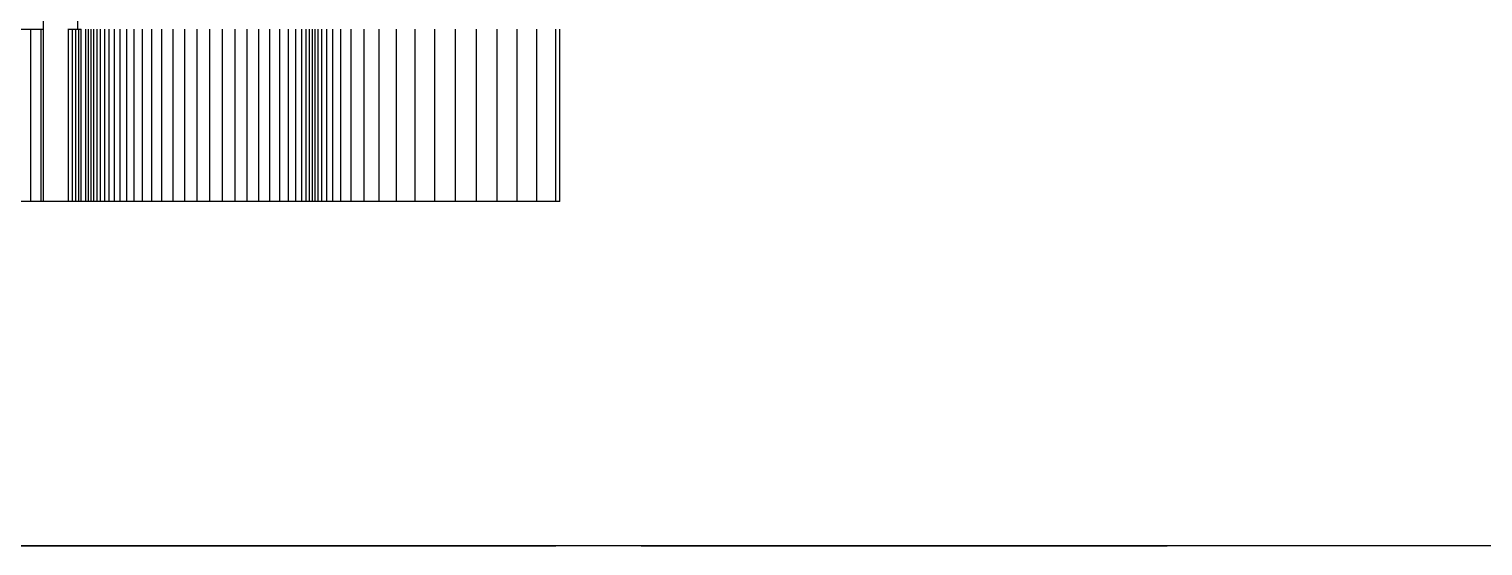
# Model space of a CAD drawing. Extents: x -20.4 to 13.4, y -9.4 to 9.8.
# Drawn here: x -8.34 to 0.1, y -9.38 to -6.38 of the extents above; entities that cross this region are included whole.
import ezdxf

# ---------------------------------------------------------------- set-up
doc = ezdxf.new("R2010")
doc.units = 0
doc.layers.get('0').update_dxf_attribs({"linetype": 'CONTINUOUS'})

msp = doc.modelspace()

# ---------------------------------------------------------------- linework, layer by layer
for p, q in [((-8.2598, -6.375), (-8.2598, -5.525)), ((-8.0598, -6.375), (-8.0598, -5.525)), ((-8.4052, -6.375), (-8.3334, -6.375)), ((-8.3334, -6.375), (-8.2724, -6.375)), ((-8.3334, -7.375), (-8.3334, -6.375)), ((-8.2724, -6.375), (-8.2598, -6.375)), ((-8.2724, -7.375), (-8.2724, -6.375)), ((-8.2598, -7.375), (-8.2598, -6.375)), ((-8.1176, -6.375), (-8.1142, -6.375)), ((-8.1142, -6.375), (-8.0906, -6.375)), ((-8.1142, -7.375), (-8.1142, -6.375)), ((-8.0906, -6.375), (-8.0711, -6.375)), ((-8.0906, -7.375), (-8.0906, -6.375)), ((-8.0711, -7.375), (-8.0711, -6.375)), ((-8.0711, -6.375), (-8.0598, -6.375)), ((-8.0598, -6.375), (-8.0547, -6.375)), ((-8.0547, -6.375), (-8.0402, -6.375)), ((-8.0547, -7.375), (-8.0547, -6.375)), ((-8.0402, -7.375), (-8.0402, -6.375)), ((-8.0127, -7.375), (-8.0127, -6.375)), ((-7.9984, -7.375), (-7.9984, -6.375)), ((-7.9831, -7.375), (-7.9831, -6.375)), ((-7.9665, -7.375), (-7.9665, -6.375)), ((-7.9481, -7.375), (-7.9481, -6.375)), ((-7.9274, -7.375), (-7.9274, -6.375)), ((-7.9041, -7.375), (-7.9041, -6.375)), ((-7.8778, -7.375), (-7.8778, -6.375)), ((-7.8479, -7.375), (-7.8479, -6.375)), ((-7.8141, -7.375), (-7.8141, -6.375)), ((-7.7759, -7.375), (-7.7759, -6.375)), ((-7.733, -7.375), (-7.733, -6.375)), ((-7.6849, -7.375), (-7.6849, -6.375)), ((-7.6311, -7.375), (-7.6311, -6.375)), ((-7.5715, -7.375), (-7.5715, -6.375)), ((-7.5067, -7.375), (-7.5067, -6.375)), ((-7.4379, -7.375), (-7.4379, -6.375)), ((-7.3663, -7.375), (-7.3663, -6.375)), ((-7.2932, -7.375), (-7.2932, -6.375)), ((-7.2197, -7.375), (-7.2197, -6.375)), ((-7.147, -7.375), (-7.147, -6.375)), ((-7.0762, -7.375), (-7.0762, -6.375)), ((-7.0087, -7.375), (-7.0087, -6.375)), ((-6.9455, -7.375), (-6.9455, -6.375)), ((-6.8879, -7.375), (-6.8879, -6.375)), ((-6.8371, -7.375), (-6.8371, -6.375)), ((-6.7942, -7.375), (-6.7942, -6.375)), ((-6.7604, -7.375), (-6.7604, -6.375)), ((-6.7345, -7.375), (-6.7345, -6.375)), ((-6.7142, -7.375), (-6.7142, -6.375)), ((-6.6973, -7.375), (-6.6973, -6.375)), ((-6.6813, -7.375), (-6.6813, -6.375)), ((-6.6639, -7.375), (-6.6639, -6.375)), ((-6.6428, -7.375), (-6.6428, -6.375)), ((-6.6155, -7.375), (-6.6155, -6.375)), ((-6.5797, -7.375), (-6.5797, -6.375)), ((-6.5331, -7.375), (-6.5331, -6.375)), ((-6.4733, -7.375), (-6.4733, -6.375)), ((-6.3985, -7.375), (-6.3985, -6.375)), ((-6.3101, -7.375), (-6.3101, -6.375)), ((-6.2104, -7.375), (-6.2104, -6.375)), ((-6.1019, -7.375), (-6.1019, -6.375)), ((-5.9868, -7.375), (-5.9868, -6.375)), ((-5.8676, -7.375), (-5.8676, -6.375)), ((-5.7467, -7.375), (-5.7467, -6.375)), ((-5.6264, -7.375), (-5.6264, -6.375)), ((-5.509, -7.375), (-5.509, -6.375)), ((-5.3955, -7.375), (-5.3955, -6.375)), ((-5.2853, -7.375), (-5.2853, -6.375)), ((-5.2613, -7.375), (-5.2613, -6.375)), ((-8.3334, -7.375), (-8.4052, -7.375)), ((-8.2724, -7.375), (-8.3334, -7.375)), ((-8.2598, -7.375), (-8.2724, -7.375)), ((-8.1176, -7.375), (-8.2598, -7.375)), ((-8.1142, -7.375), (-8.1176, -7.375)), ((-8.0906, -7.375), (-8.1142, -7.375)), ((-8.0711, -7.375), (-8.0906, -7.375)), ((-8.0547, -7.375), (-8.0711, -7.375)), ((-8.0402, -7.375), (-8.0547, -7.375)), ((-8.0127, -7.375), (-8.0402, -7.375)), ((-7.9984, -7.375), (-8.0127, -7.375)), ((-7.9831, -7.375), (-7.9984, -7.375)), ((-7.9665, -7.375), (-7.9831, -7.375)), ((-7.9481, -7.375), (-7.9665, -7.375)), ((-7.9274, -7.375), (-7.9481, -7.375)), ((-7.9041, -7.375), (-7.9274, -7.375)), ((-7.8778, -7.375), (-7.9041, -7.375)), ((-7.8479, -7.375), (-7.8778, -7.375)), ((-7.8141, -7.375), (-7.8479, -7.375)), ((-7.7759, -7.375), (-7.8141, -7.375)), ((-7.733, -7.375), (-7.7759, -7.375)), ((-7.6849, -7.375), (-7.733, -7.375)), ((-7.6311, -7.375), (-7.6849, -7.375)), ((-7.5715, -7.375), (-7.6311, -7.375)), ((-7.5067, -7.375), (-7.5715, -7.375)), ((-7.4379, -7.375), (-7.5067, -7.375)), ((-7.3663, -7.375), (-7.4379, -7.375)), ((-7.2932, -7.375), (-7.3663, -7.375)), ((-7.2197, -7.375), (-7.2932, -7.375)), ((-7.147, -7.375), (-7.2197, -7.375)), ((-7.0762, -7.375), (-7.147, -7.375)), ((-7.0087, -7.375), (-7.0762, -7.375)), ((-6.9455, -7.375), (-7.0087, -7.375)), ((-6.8879, -7.375), (-6.9455, -7.375)), ((-6.8371, -7.375), (-6.8879, -7.375)), ((-6.7942, -7.375), (-6.8371, -7.375)), ((-6.7604, -7.375), (-6.7942, -7.375)), ((-6.7345, -7.375), (-6.7604, -7.375)), ((-6.7142, -7.375), (-6.7345, -7.375)), ((-6.6973, -7.375), (-6.7142, -7.375)), ((-6.6813, -7.375), (-6.6973, -7.375)), ((-6.6639, -7.375), (-6.6813, -7.375)), ((-6.6428, -7.375), (-6.6639, -7.375)), ((-6.6155, -7.375), (-6.6428, -7.375)), ((-6.5797, -7.375), (-6.6155, -7.375)), ((-6.5331, -7.375), (-6.5797, -7.375)), ((-6.4733, -7.375), (-6.5331, -7.375)), ((-6.3985, -7.375), (-6.4733, -7.375)), ((-6.3101, -7.375), (-6.3985, -7.375)), ((-6.2104, -7.375), (-6.3101, -7.375)), ((-6.1019, -7.375), (-6.2104, -7.375)), ((-5.9868, -7.375), (-6.1019, -7.375)), ((-5.8676, -7.375), (-5.9868, -7.375)), ((-5.7467, -7.375), (-5.8676, -7.375)), ((-5.6264, -7.375), (-5.7467, -7.375)), ((-5.509, -7.375), (-5.6264, -7.375)), ((-5.3955, -7.375), (-5.509, -7.375)), ((-5.2853, -7.375), (-5.3955, -7.375)), ((-5.2613, -7.375), (-5.2853, -7.375)), ((1.6544, -9.375), (-8.8071, -9.375)), ((-8.4052, -9.375), (-8.3334, -9.375)), ((-8.3334, -9.375), (-8.2724, -9.375)), ((-8.2724, -9.375), (-8.2211, -9.375)), ((-8.2211, -9.375), (-8.1784, -9.375)), ((-8.1784, -9.375), (-8.1431, -9.375)), ((-8.1431, -9.375), (-8.1142, -9.375)), ((-8.1142, -9.375), (-8.0906, -9.375)), ((-8.0906, -9.375), (-8.0711, -9.375)), ((-8.0711, -9.375), (-8.0547, -9.375)), ((-8.0547, -9.375), (-8.0402, -9.375)), ((-8.0402, -9.375), (-8.0265, -9.375)), ((-8.0265, -9.375), (-8.0127, -9.375)), ((-8.0127, -9.375), (-7.9984, -9.375)), ((-7.9984, -9.375), (-7.9831, -9.375)), ((-7.9831, -9.375), (-7.9665, -9.375)), ((-7.9665, -9.375), (-7.9481, -9.375)), ((-7.9481, -9.375), (-7.9274, -9.375)), ((-7.9274, -9.375), (-7.9041, -9.375)), ((-7.9041, -9.375), (-7.8778, -9.375)), ((-7.8778, -9.375), (-7.8479, -9.375)), ((-7.8479, -9.375), (-7.8141, -9.375)), ((-7.8141, -9.375), (-7.7759, -9.375)), ((-7.7759, -9.375), (-7.733, -9.375)), ((-7.733, -9.375), (-7.6849, -9.375)), ((-7.6849, -9.375), (-7.6311, -9.375)), ((-7.6311, -9.375), (-7.5715, -9.375)), ((-7.5715, -9.375), (-7.5067, -9.375)), ((-7.5067, -9.375), (-7.4379, -9.375)), ((-7.4379, -9.375), (-7.3663, -9.375)), ((-7.3663, -9.375), (-7.2932, -9.375)), ((-7.2932, -9.375), (-7.2197, -9.375)), ((-7.2197, -9.375), (-7.147, -9.375)), ((-7.147, -9.375), (-7.0762, -9.375)), ((-7.0762, -9.375), (-7.0087, -9.375)), ((-7.0087, -9.375), (-6.9455, -9.375)), ((-6.9455, -9.375), (-6.8879, -9.375)), ((-6.8879, -9.375), (-6.8371, -9.375)), ((-6.8371, -9.375), (-6.7942, -9.375)), ((-6.7942, -9.375), (-6.7604, -9.375)), ((-6.7604, -9.375), (-6.7345, -9.375)), ((-6.7345, -9.375), (-6.7142, -9.375)), ((-6.7142, -9.375), (-6.6973, -9.375)), ((-6.6973, -9.375), (-6.6813, -9.375)), ((-6.6813, -9.375), (-6.6639, -9.375)), ((-6.6639, -9.375), (-6.6428, -9.375)), ((-6.6428, -9.375), (-6.6155, -9.375)), ((-6.6155, -9.375), (-6.5797, -9.375)), ((-6.5797, -9.375), (-6.5331, -9.375)), ((-6.5331, -9.375), (-6.4733, -9.375)), ((-6.4733, -9.375), (-6.3985, -9.375)), ((-6.3985, -9.375), (-6.3101, -9.375)), ((-6.3101, -9.375), (-6.2104, -9.375)), ((-6.2104, -9.375), (-6.1019, -9.375)), ((-6.1019, -9.375), (-5.9868, -9.375)), ((-5.9868, -9.375), (-5.8676, -9.375)), ((-5.8676, -9.375), (-5.7467, -9.375)), ((-5.7467, -9.375), (-5.6264, -9.375)), ((-5.6264, -9.375), (-5.509, -9.375)), ((-5.509, -9.375), (-5.3955, -9.375)), ((-5.3955, -9.375), (-5.2853, -9.375)), ((-4.789, -9.375), (-4.7855, -9.375)), ((-4.7855, -9.375), (-4.7771, -9.375)), ((-4.7771, -9.375), (-4.7633, -9.375)), ((-4.7633, -9.375), (-4.7436, -9.375)), ((-4.7436, -9.375), (-4.718, -9.375)), ((-4.718, -9.375), (-4.6872, -9.375)), ((-4.6872, -9.375), (-4.652, -9.375)), ((-4.652, -9.375), (-4.613, -9.375)), ((-4.613, -9.375), (-4.571, -9.375)), ((-4.571, -9.375), (-4.5267, -9.375)), ((-4.5267, -9.375), (-4.4808, -9.375)), ((-4.4808, -9.375), (-4.4341, -9.375)), ((-4.4341, -9.375), (-4.3872, -9.375)), ((-4.3872, -9.375), (-4.3409, -9.375)), ((-4.3409, -9.375), (-4.2958, -9.375)), ((-4.2958, -9.375), (-4.2528, -9.375)), ((-4.2528, -9.375), (-4.2125, -9.375)), ((-4.2125, -9.375), (-4.1756, -9.375)), ((-4.1756, -9.375), (-4.1424, -9.375)), ((-4.1424, -9.375), (-4.1127, -9.375)), ((-4.1127, -9.375), (-4.0863, -9.375)), ((-4.0863, -9.375), (-4.0629, -9.375)), ((-4.0629, -9.375), (-4.0421, -9.375)), ((-4.0421, -9.375), (-4.0238, -9.375)), ((-4.0238, -9.375), (-4.0077, -9.375)), ((-4.0077, -9.375), (-3.9934, -9.375)), ((-3.9934, -9.375), (-3.9808, -9.375)), ((-3.9808, -9.375), (-3.9696, -9.375)), ((-3.9696, -9.375), (-3.9595, -9.375)), ((-3.9595, -9.375), (-3.9502, -9.375)), ((-3.9502, -9.375), (-3.9415, -9.375)), ((-3.9415, -9.375), (-3.9247, -9.375)), ((-3.9247, -9.375), (-3.9161, -9.375)), ((-3.9161, -9.375), (-3.907, -9.375)), ((-3.907, -9.375), (-3.8971, -9.375)), ((-3.8971, -9.375), (-3.8863, -9.375)), ((-3.8863, -9.375), (-3.8742, -9.375)), ((-3.8742, -9.375), (-3.8609, -9.375)), ((-3.8609, -9.375), (-3.8464, -9.375)), ((-3.8464, -9.375), (-3.8307, -9.375)), ((-3.8307, -9.375), (-3.8137, -9.375)), ((-3.8137, -9.375), (-3.7956, -9.375)), ((-3.7956, -9.375), (-3.7762, -9.375)), ((-3.7762, -9.375), (-3.7556, -9.375)), ((-3.7556, -9.375), (-3.7337, -9.375)), ((-3.7337, -9.375), (-3.7106, -9.375)), ((-3.7106, -9.375), (-3.6863, -9.375)), ((-3.6863, -9.375), (-3.6607, -9.375)), ((-3.6607, -9.375), (-3.6338, -9.375)), ((-3.6338, -9.375), (-3.6057, -9.375)), ((-3.6057, -9.375), (-3.5763, -9.375)), ((-3.5763, -9.375), (-3.5457, -9.375)), ((-3.5457, -9.375), (-3.5138, -9.375)), ((-3.5138, -9.375), (-3.4806, -9.375)), ((-3.4806, -9.375), (-3.4461, -9.375)), ((-3.4461, -9.375), (-3.4104, -9.375)), ((-3.4104, -9.375), (-3.3734, -9.375)), ((-3.3734, -9.375), (-3.335, -9.375)), ((-3.335, -9.375), (-3.2949, -9.375)), ((-3.2949, -9.375), (-3.2529, -9.375)), ((-3.2529, -9.375), (-3.2085, -9.375)), ((-3.2085, -9.375), (-3.1615, -9.375)), ((-3.1615, -9.375), (-3.1115, -9.375)), ((-3.1115, -9.375), (-3.0582, -9.375)), ((-3.0582, -9.375), (-3.0012, -9.375)), ((-3.0012, -9.375), (-2.9403, -9.375)), ((-2.9403, -9.375), (-2.8752, -9.375)), ((-2.8752, -9.375), (-2.8053, -9.375)), ((-2.8053, -9.375), (-2.7306, -9.375)), ((-2.7306, -9.375), (-2.6505, -9.375)), ((-2.6505, -9.375), (-2.5649, -9.375)), ((-2.5649, -9.375), (-2.4733, -9.375)), ((-2.4733, -9.375), (-2.3775, -9.375)), ((-2.3775, -9.375), (-2.2835, -9.375)), ((-2.2835, -9.375), (-2.1979, -9.375)), ((-2.1979, -9.375), (-2.122, -9.375)), ((-2.122, -9.375), (-2.0544, -9.375)), ((-2.0544, -9.375), (-1.9935, -9.375)), ((-1.9935, -9.375), (-1.9379, -9.375)), ((-1.9379, -9.375), (-1.8859, -9.375)), ((-1.8859, -9.375), (-1.836, -9.375)), ((-1.836, -9.375), (-1.7867, -9.375)), ((-1.7867, -9.375), (-1.7373, -9.375))]:
    msp.add_line(p, q)

doc.saveas('drawing.dxf')
